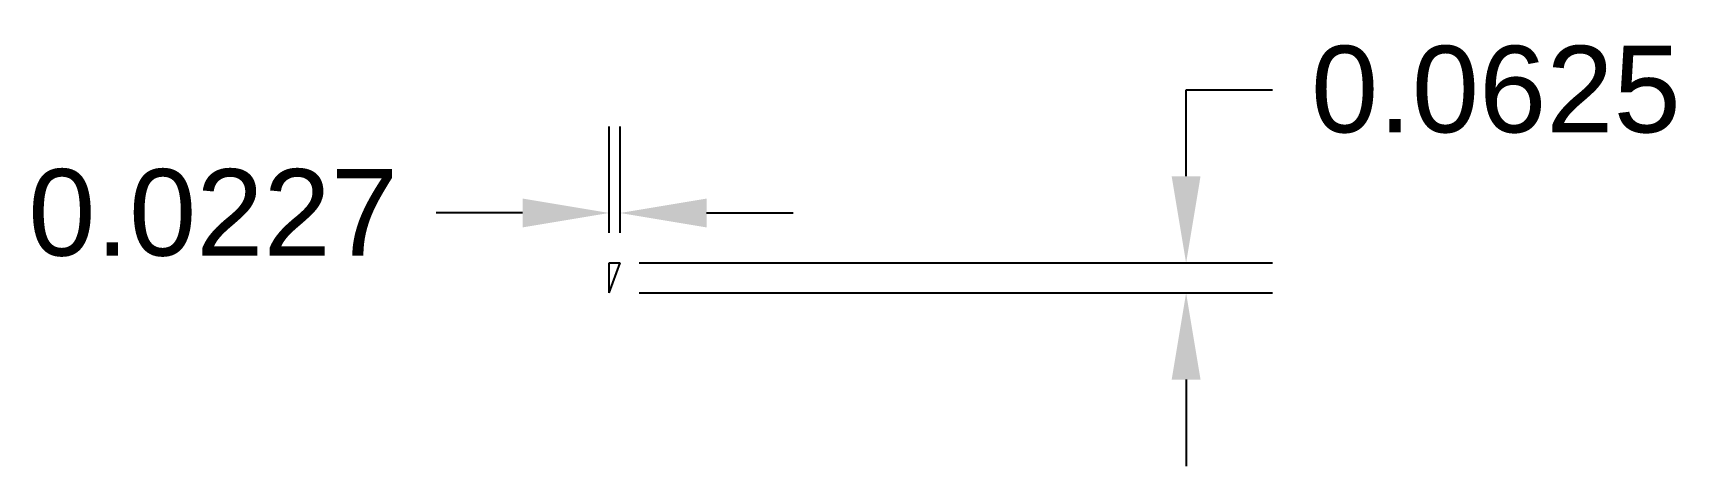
# Model space of a CAD drawing. Header units: inches. Extents: x -1.2 to 2.22, y -0.36 to 0.54.
import ezdxf

# ---------------------------------------------------------------- set-up
doc = ezdxf.new("R2010")
doc.units = ezdxf.units.IN
doc.header["$MEASUREMENT"] = 0
doc.styles.get("Standard").update_dxf_attribs({"font": 'arial.ttf'})
doc.dimstyles.get("Standard").update_dxf_attribs({"dimtxt": 0.18, "dimasz": 0.18, "dimexe": 0.18, "dimexo": 0.0625, "dimgap": 0.09, "dimtad": 0, "dimtih": 1, "dimtoh": 1, "dimdec": 4, "dimzin": 0, "dimdsep": 46, "dimtxsty": 'Standard', "dimcen": 0.09, "dimadec": 0, "dimazin": 0, "dimtfac": 1, "dimtdec": 4, "dimtofl": 0, "dimtmove": 0, "dimatfit": 3, "dimfxl": 1, "dimtolj": 1, "dimtzin": 0, "dimarcsym": 0})

# ---------------------------------------------------------------- blocks, each defined once
blk = doc.blocks.new('*D7')
at = {"color": 0, "lineweight": -2, "transparency": 16777216}
for p, q in [((0, 0.125), (0, 0.3462)), ((0.0227, 0.125), (0.0227, 0.3462)), ((-0.18, 0.1662), (-0.36, 0.1662)), ((0.2027, 0.1662), (0.3827, 0.1662))]:
    blk.add_line(p, q, dxfattribs=at)
at = {"color": 0, "transparency": 16777216}
for points in [[(-0.18, 0.1962), (-0.18, 0.1362), (0, 0.1662)], [(0.2027, 0.1962), (0.2027, 0.1362), (0.0227, 0.1662)]]:
    blk.add_solid(points, dxfattribs=at)
at = {"layer": 'Defpoints', "color": 0, "transparency": 16777216}
for p in [(0, 0.1662), (0, 0.0625), (0.0227, 0.0625)]:
    blk.add_point(p, dxfattribs=at)
at = {"color": 0, "transparency": 16777216, "insert": (-0.8236, 0.1662), "char_height": 0.18, "attachment_point": 5}
blk.add_mtext('\\A1;0.0227', dxfattribs=at)
blk = doc.blocks.new('*D8')
at = {"color": 0, "lineweight": -2, "transparency": 16777216}
for p, q in [((1.2, 0.2425), (1.2, 0.4225)), ((1.2, 0.4225), (1.38, 0.4225)), ((0.0625, 0.0625), (1.38, 0.0625)), ((0.0625, 0), (1.38, 0)), ((1.2, -0.18), (1.2, -0.36))]:
    blk.add_line(p, q, dxfattribs=at)
at = {"color": 0, "transparency": 16777216}
for points in [[(1.17, 0.2425), (1.23, 0.2425), (1.2, 0.0625)], [(1.17, -0.18), (1.23, -0.18), (1.2, 0)]]:
    blk.add_solid(points, dxfattribs=at)
at = {"layer": 'Defpoints', "color": 0, "transparency": 16777216}
for p in [(0, 0.0625), (1.2, 0.0625), (0, 0)]:
    blk.add_point(p, dxfattribs=at)
at = {"color": 0, "transparency": 16777216, "insert": (1.8443, 0.4225), "char_height": 0.18, "attachment_point": 5}
blk.add_mtext('\\A1;0.0625', dxfattribs=at)

msp = doc.modelspace()

# ---------------------------------------------------------------- linework, layer by layer
for p, q in [((0, 0), (0, 0.0625)), ((0, 0.0625), (0.02275, 0.0625)), ((0, 0), (0.02275, 0.0625))]:
    msp.add_line(p, q)

# ---------------------------------------------------------------- dimensions: what is measured, and where the dimension line sits
dim = msp.add_linear_dim(base=(1.19998, 0.0625), p1=(0, 0), p2=(0, 0.0625), angle=90, dimstyle='Standard')
dim.commit()
dim.dimension.update_dxf_attribs({"geometry": '*D8', "text_midpoint": (1.84428, 0.4225)})
dim = msp.add_linear_dim(base=(0, 0.166223), p1=(0.022748, 0.0625), p2=(0, 0.0625), dimstyle='Standard')
dim.commit()
dim.dimension.update_dxf_attribs({"geometry": '*D7', "text_midpoint": (-0.823629, 0.166223)})

doc.saveas('drawing.dxf')
